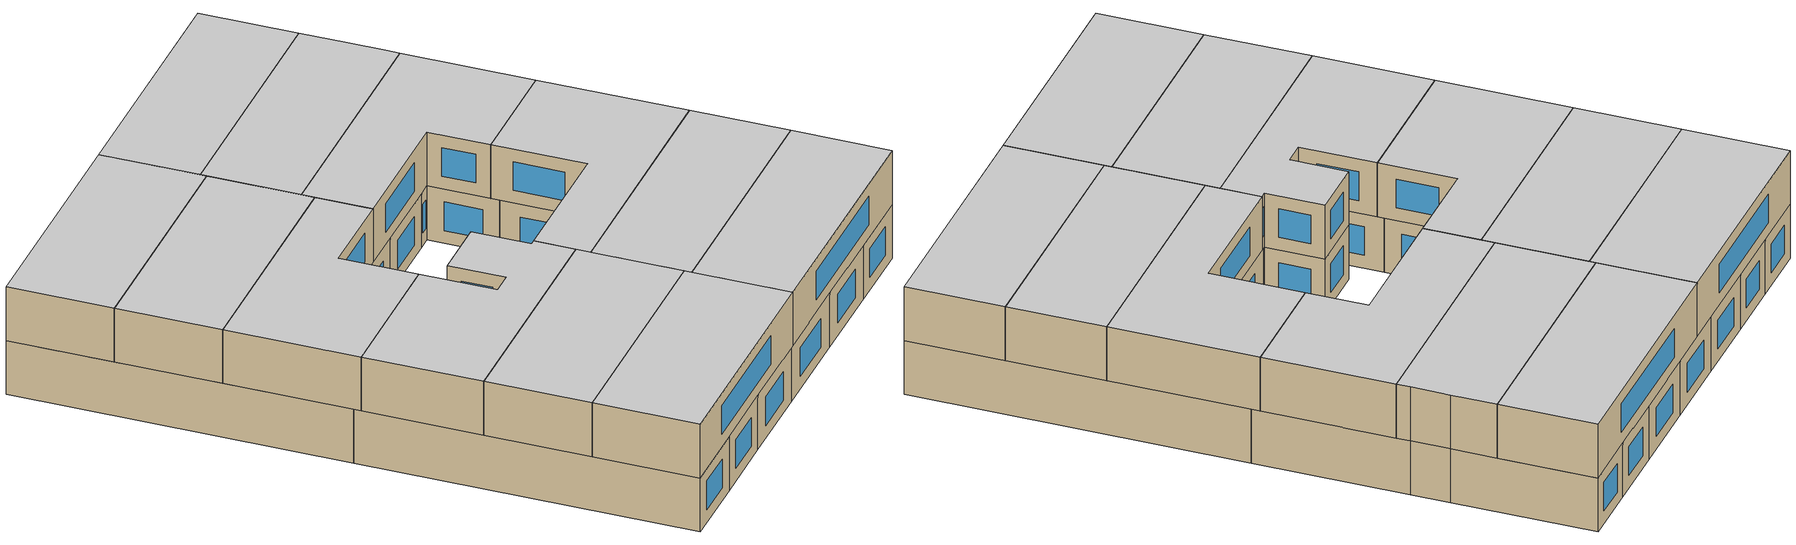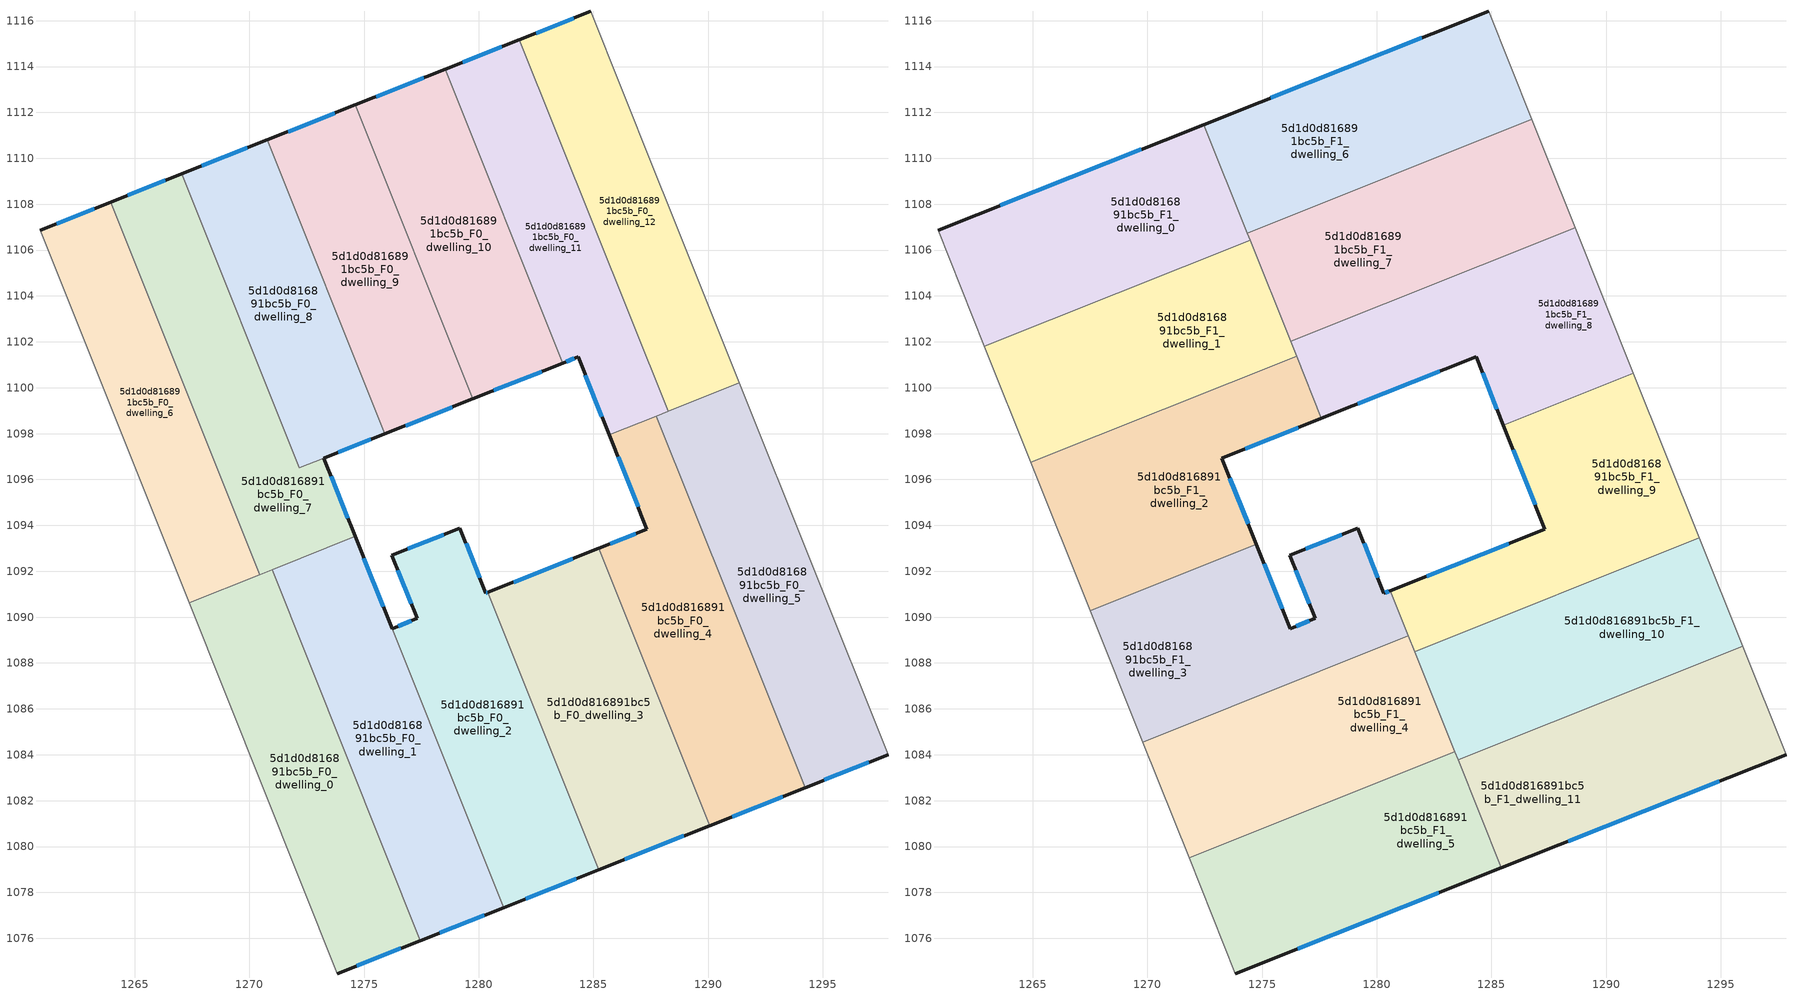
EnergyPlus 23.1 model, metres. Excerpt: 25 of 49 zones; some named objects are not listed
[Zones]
5d1d0d816891bc5b_F0_dwelling_0
 floor ground (EU_floor_Construction): 1270.99,1092.07 1277.46,1075.9 1273.83,1074.46 1267.37,1090.62 z0
 wall outside (EU_wall_Construction): 1273.83,1074.46 1277.46,1075.9 z0:3
 wall to 5d1d0d816891bc5b_F0_dwelling_1 (EU_wall_Construction): 1277.46,1075.9 1270.99,1092.07 z0:3
 wall adiabatic (EU_wall_Construction): 1267.37,1090.62 1273.83,1074.46 z0:3
 wall to 5d1d0d816891bc5b_F0_dwelling_6 (EU_wall_Construction): 1270.46,1091.85 1267.37,1090.62 z0:3
 wall to 5d1d0d816891bc5b_F0_dwelling_7 (EU_wall_Construction): 1270.99,1092.07 1270.46,1091.85 z0:3
 window (EU_Window_Construction): 1274.68,1074.8 1276.61,1075.56 z0.7:2.3
5d1d0d816891bc5b_F0_dwelling_1
 floor ground (EU_floor_Construction): 1274.61,1093.51 1281.08,1077.34 1277.46,1075.9 1270.99,1092.07 z0
 wall outside (EU_wall_Construction): 1277.46,1075.9 1281.08,1077.34 z0:3
 wall to 5d1d0d816891bc5b_F0_dwelling_2 (EU_wall_Construction): 1281.08,1077.34 1274.61,1093.51 z0:3
 wall to 5d1d0d816891bc5b_F0_dwelling_7 (EU_wall_Construction): 1274.61,1093.51 1270.99,1092.07 z0:3
 window (EU_Window_Construction): 1278.31,1076.24 1280.23,1077 z0.7:2.3
 ceiling adiabatic (EU_roof_Construction): 1274.74,1093.18 1274.61,1093.51 1270.99,1092.07 1271.12,1091.74 z3
5d1d0d816891bc5b_F0_dwelling_10
 floor ground (EU_floor_Construction): 1278.53,1113.88 1283.66,1101.07 1279.74,1099.51 1274.61,1112.33 z0
 wall outside (EU_wall_Construction): 1279.74,1099.51 1283.66,1101.07 / 1278.53,1113.88 1274.61,1112.33 z0:3
 wall to 5d1d0d816891bc5b_F0_dwelling_11 (EU_wall_Construction): 1283.66,1101.07 1278.53,1113.88 z0:3
 wall to 5d1d0d816891bc5b_F0_dwelling_9 (EU_wall_Construction): 1274.61,1112.33 1279.74,1099.51 z0:3
 window (EU_Window_Construction): 1280.66,1099.88 1282.73,1100.71 / 1277.61,1113.52 1275.53,1112.69 z0.7:2.3
5d1d0d816891bc5b_F0_dwelling_11
 floor ground (EU_floor_Construction): 1281.77,1115.17 1288.25,1098.97 1285.69,1097.95 1284.33,1101.34 1283.66,1101.07 1278.53,1113.88 z0
 wall outside (EU_wall_Construction): 1281.77,1115.17 1278.53,1113.88 / 1283.66,1101.07 1284.33,1101.34 1285.69,1097.95 z0:3
 wall to 5d1d0d816891bc5b_F0_dwelling_12 (EU_wall_Construction): 1288.25,1098.97 1281.77,1115.17 z0:3
 wall to 5d1d0d816891bc5b_F0_dwelling_4 (EU_wall_Construction): 1285.69,1097.95 1287.74,1098.77 z0:3
 wall to 5d1d0d816891bc5b_F0_dwelling_5 (EU_wall_Construction): 1287.74,1098.77 1288.25,1098.97 z0:3
 window (EU_Window_Construction): 1281.01,1114.87 1279.29,1114.19 / 1284.65,1100.54 1285.37,1098.74 / 1283.81,1101.14 1284.17,1101.28 z0.7:2.3
5d1d0d816891bc5b_F0_dwelling_12
 floor ground (EU_floor_Construction): 1284.87,1116.41 1287.62,1109.53 1288.38,1107.62 1291.35,1100.21 1288.25,1098.97 1281.77,1115.17 z0
 wall outside (EU_wall_Construction): 1284.87,1116.41 1281.77,1115.17 z0:3
 wall adiabatic (EU_wall_Construction): 1291.35,1100.21 1288.38,1107.62 1287.62,1109.53 1284.87,1116.41 z0:3
 wall to 5d1d0d816891bc5b_F0_dwelling_5 (EU_wall_Construction): 1288.25,1098.97 1291.35,1100.21 z0:3
 window (EU_Window_Construction): 1284.14,1116.12 1282.5,1115.46 z0.7:2.3
5d1d0d816891bc5b_F0_dwelling_2
 floor ground (EU_floor_Construction): 1280.39,1091.08 1285.23,1078.99 1281.08,1077.34 1274.61,1093.51 1276.22,1089.5 1277.32,1089.94 1276.22,1092.69 1279.18,1093.87 1280.31,1091.04 z0
 wall outside (EU_wall_Construction): 1280.39,1091.08 1280.31,1091.04 1279.18,1093.87 1276.22,1092.69 1277.32,1089.94 1276.22,1089.5 1274.61,1093.51 / 1281.08,1077.34 1285.23,1078.99 z0:3
 wall to 5d1d0d816891bc5b_F0_dwelling_3 (EU_wall_Construction): 1285.23,1078.99 1280.39,1091.08 z0:3
 window (EU_Window_Construction): 1277.06,1089.84 1276.48,1089.6 / 1276.48,1092.05 1277.06,1090.59 / 1278.48,1093.6 1276.91,1092.97 / 1280.05,1091.71 1279.44,1093.21 / 1280.37,1091.07 1280.33,1091.05 / 1282.05,1077.73 1284.25,1078.6 / 1275.84,1090.44 1274.99,1092.57 z0.7:2.3
5d1d0d816891bc5b_F0_dwelling_3
 floor ground (EU_floor_Construction): 1285.24,1093 1290.07,1080.92 1285.23,1078.99 1280.39,1091.08 z0
 wall outside (EU_wall_Construction): 1285.23,1078.99 1290.07,1080.92 / 1285.24,1093 1280.39,1091.08 z0:3
 wall to 5d1d0d816891bc5b_F0_dwelling_4 (EU_wall_Construction): 1290.07,1080.92 1285.24,1093 z0:3
 window (EU_Window_Construction): 1286.36,1079.44 1288.94,1080.46 / 1284.1,1092.55 1281.53,1091.53 z0.7:2.3
 ceiling adiabatic (EU_roof_Construction): 1290.07,1080.92 1285.24,1093 1280.39,1091.08 1285.23,1078.99 z3
5d1d0d816891bc5b_F0_dwelling_4
 floor ground (EU_floor_Construction): 1287.74,1098.77 1294.22,1082.56 1290.07,1080.92 1285.24,1093 1287.33,1093.84 1285.69,1097.95 z0
 wall outside (EU_wall_Construction): 1285.69,1097.95 1287.33,1093.84 1285.24,1093 / 1290.07,1080.92 1294.22,1082.56 z0:3
 wall to 5d1d0d816891bc5b_F0_dwelling_5 (EU_wall_Construction): 1294.22,1082.56 1287.74,1098.77 z0:3
 window (EU_Window_Construction): 1286.07,1096.98 1286.94,1094.8 / 1291.05,1081.3 1293.25,1082.18 / 1286.84,1093.64 1285.73,1093.2 z0.7:2.3
 ceiling adiabatic (EU_roof_Construction): 1292.33,1087.29 1290.44,1092.01 1286.3,1090.35 1288.19,1085.63 z3
5d1d0d816891bc5b_F0_dwelling_5
 floor ground (EU_floor_Construction): 1291.35,1100.21 1297.84,1084 1294.22,1082.56 1287.74,1098.77 z0
 wall outside (EU_wall_Construction): 1294.22,1082.56 1297.84,1084 z0:3
 wall adiabatic (EU_wall_Construction): 1297.84,1084 1291.35,1100.21 z0:3
 window (EU_Window_Construction): 1295.07,1082.9 1296.99,1083.66 z0.7:2.3
 ceiling adiabatic (EU_roof_Construction): 1295.94,1088.74 1294.05,1093.46 1290.44,1092.01 1292.33,1087.29 z3
5d1d0d816891bc5b_F0_dwelling_6
 floor ground (EU_floor_Construction): 1263.96,1108.09 1270.46,1091.85 1267.37,1090.62 1260.87,1106.86 z0
 wall outside (EU_wall_Construction): 1263.96,1108.09 1260.87,1106.86 z0:3
 wall to 5d1d0d816891bc5b_F0_dwelling_7 (EU_wall_Construction): 1270.46,1091.85 1263.96,1108.09 z0:3
 wall adiabatic (EU_wall_Construction): 1260.87,1106.86 1267.37,1090.62 z0:3
 window (EU_Window_Construction): 1263.24,1107.8 1261.6,1107.15 z0.7:2.3
5d1d0d816891bc5b_F0_dwelling_7
 floor ground (EU_floor_Construction): 1267.06,1109.32 1272.18,1096.51 1273.25,1096.94 1274.61,1093.52 1270.46,1091.85 1263.96,1108.09 z0
 wall outside (EU_wall_Construction): 1267.06,1109.32 1263.96,1108.09 / 1274.61,1093.52 1273.25,1096.94 z0:3
 wall to 5d1d0d816891bc5b_F0_dwelling_8 (EU_wall_Construction): 1273.25,1096.94 1272.18,1096.51 1267.06,1109.32 z0:3
 window (EU_Window_Construction): 1266.33,1109.03 1264.69,1108.38 / 1274.29,1094.32 1273.57,1096.13 z0.7:2.3
5d1d0d816891bc5b_F0_dwelling_8
 floor ground (EU_floor_Construction): 1270.78,1110.8 1275.91,1097.99 1272.18,1096.51 1267.06,1109.32 z0
 wall outside (EU_wall_Construction): 1270.78,1110.8 1267.06,1109.32 / 1273.25,1096.94 1275.91,1097.99 z0:3
 wall to 5d1d0d816891bc5b_F0_dwelling_9 (EU_wall_Construction): 1275.91,1097.99 1270.78,1110.8 z0:3
 window (EU_Window_Construction): 1269.91,1110.46 1267.93,1109.67 / 1273.87,1097.18 1275.28,1097.75 z0.7:2.3
5d1d0d816891bc5b_F0_dwelling_9
 floor ground (EU_floor_Construction): 1274.61,1112.33 1279.74,1099.51 1275.91,1097.99 1270.78,1110.8 z0
 wall outside (EU_wall_Construction): 1275.91,1097.99 1279.74,1099.51 / 1274.61,1112.33 1270.78,1110.8 z0:3
 window (EU_Window_Construction): 1276.81,1098.35 1278.84,1099.16 / 1273.71,1111.97 1271.68,1111.16 z0.7:2.3
5d1d0d816891bc5b_F1_dwelling_0
 floor to 5d1d0d816891bc5b_F0_dwelling_8 (EU_floor_Construction): 1270.78,1110.8 1272.8,1105.76 1269.08,1104.27 1267.06,1109.32 z3
 floor to 5d1d0d816891bc5b_F0_dwelling_7 (EU_floor_Construction): 1267.06,1109.32 1269.08,1104.27 1265.99,1103.03 1263.96,1108.09 z3
 floor to 5d1d0d816891bc5b_F0_dwelling_6 (EU_floor_Construction): 1263.96,1108.09 1265.99,1103.03 1262.9,1101.8 1260.87,1106.86 z3
 floor to 5d1d0d816891bc5b_F0_dwelling_9 (EU_floor_Construction): 1272.46,1111.47 1274.48,1106.43 1272.8,1105.76 1270.78,1110.8 z3
 wall outside (EU_wall_Construction): 1272.46,1111.47 1260.87,1106.86 z3:6
 wall to 5d1d0d816891bc5b_F1_dwelling_1 (EU_wall_Construction): 1262.9,1101.8 1274.48,1106.43 z3:6
 wall adiabatic (EU_wall_Construction): 1260.87,1106.86 1262.9,1101.8 z3:6
 wall to 5d1d0d816891bc5b_F1_dwelling_6 (EU_wall_Construction): 1274.36,1106.74 1272.46,1111.47 z3:6
 wall to 5d1d0d816891bc5b_F1_dwelling_7 (EU_wall_Construction): 1274.48,1106.43 1274.36,1106.74 z3:6
 window (EU_Window_Construction): 1269.74,1110.39 1263.59,1107.95 z3.7:5.3
 ceiling to 5d1d0d816891bc5b_F2_dwelling_0 (EU_floor_Construction): 1274.48,1106.43 1272.46,1111.47 1260.87,1106.86 1262.9,1101.8 z6
5d1d0d816891bc5b_F1_dwelling_1
 floor to 5d1d0d816891bc5b_F0_dwelling_7 (EU_floor_Construction): 1269.08,1104.27 1271.1,1099.22 1268.01,1097.98 1265.99,1103.03 z3
 floor to 5d1d0d816891bc5b_F0_dwelling_8 (EU_floor_Construction): 1272.8,1105.76 1274.82,1100.71 1271.1,1099.22 1269.08,1104.27 z3
 floor to 5d1d0d816891bc5b_F0_dwelling_6 (EU_floor_Construction): 1265.99,1103.03 1268.01,1097.98 1264.92,1096.74 1262.9,1101.8 z3
 floor to 5d1d0d816891bc5b_F0_dwelling_9 (EU_floor_Construction): 1274.48,1106.43 1276.5,1101.38 1274.82,1100.71 1272.8,1105.76 z3
 wall to 5d1d0d816891bc5b_F1_dwelling_2 (EU_wall_Construction): 1264.92,1096.74 1276.5,1101.38 z3:6
 wall adiabatic (EU_wall_Construction): 1262.9,1101.8 1264.92,1096.74 z3:6
 wall to 5d1d0d816891bc5b_F1_dwelling_7 (EU_wall_Construction): 1276.25,1102.02 1274.48,1106.43 z3:6
 wall to 5d1d0d816891bc5b_F1_dwelling_8 (EU_wall_Construction): 1276.5,1101.38 1276.25,1102.02 z3:6
 ceiling to 5d1d0d816891bc5b_F2_dwelling_1 (EU_floor_Construction): 1276.5,1101.38 1274.48,1106.43 1262.9,1101.8 1264.92,1096.74 z6
5d1d0d816891bc5b_F1_dwelling_10
 floor adiabatic (EU_floor_Construction): 1286.3,1090.35 1288.19,1085.63 1283.54,1083.78 1281.66,1088.5 z3; 1294.05,1093.46 1295.94,1088.74 1288.19,1085.63 1286.3,1090.35 z3
 wall to 5d1d0d816891bc5b_F1_dwelling_9 (EU_wall_Construction): 1294.05,1093.46 1281.66,1088.5 z3:6
 wall adiabatic (EU_wall_Construction): 1295.94,1088.74 1294.05,1093.46 z3:6
 wall to 5d1d0d816891bc5b_F1_dwelling_11 (EU_wall_Construction): 1283.54,1083.78 1295.94,1088.74 z3:6
 wall to 5d1d0d816891bc5b_F1_dwelling_4 (EU_wall_Construction): 1281.66,1088.5 1283.4,1084.13 z3:6
 wall to 5d1d0d816891bc5b_F1_dwelling_5 (EU_wall_Construction): 1283.4,1084.13 1283.54,1083.78 z3:6
 ceiling to 5d1d0d816891bc5b_F2_dwelling_10 (EU_floor_Construction): 1295.94,1088.74 1294.05,1093.46 1281.66,1088.5 1283.54,1083.78 z6
5d1d0d816891bc5b_F1_dwelling_11
 floor to 5d1d0d816891bc5b_F0_dwelling_4 (EU_floor_Construction): 1292.33,1087.29 1294.22,1082.56 1290.07,1080.92 1288.19,1085.63 z3
 floor to 5d1d0d816891bc5b_F0_dwelling_5 (EU_floor_Construction): 1295.94,1088.74 1297.84,1084 1294.22,1082.56 1292.33,1087.29 z3
 floor adiabatic (EU_floor_Construction): 1288.19,1085.63 1290.07,1080.92 1285.43,1079.07 1283.54,1083.78 z3
 wall outside (EU_wall_Construction): 1285.43,1079.07 1297.84,1084 z3:6
 wall adiabatic (EU_wall_Construction): 1297.84,1084 1295.94,1088.74 z3:6
 wall to 5d1d0d816891bc5b_F1_dwelling_5 (EU_wall_Construction): 1283.54,1083.78 1285.43,1079.07 z3:6
 window (EU_Window_Construction): 1288.34,1080.23 1294.92,1082.84 z3.7:5.3
 ceiling to 5d1d0d816891bc5b_F2_dwelling_11 (EU_floor_Construction): 1297.84,1084 1295.94,1088.74 1283.54,1083.78 1285.43,1079.07 z6
5d1d0d816891bc5b_F1_dwelling_2
 floor to 5d1d0d816891bc5b_F0_dwelling_6 (EU_floor_Construction): 1268.01,1097.98 1270.46,1091.85 1267.37,1090.62 1264.92,1096.74 z3
 floor to 5d1d0d816891bc5b_F0_dwelling_0 (EU_floor_Construction): 1270.99,1092.07 1271.12,1091.74 1267.5,1090.29 1267.37,1090.62 z3
 floor to 5d1d0d816891bc5b_F0_dwelling_7 (EU_floor_Construction): 1273.25,1096.94 1274.61,1093.52 1270.46,1091.85 1268.01,1097.98 1271.1,1099.22 1272.18,1096.51 z3
 floor adiabatic (EU_floor_Construction): 1274.61,1093.52 1274.75,1093.18 1271.12,1091.74 1270.99,1092.07 z3
 floor to 5d1d0d816891bc5b_F0_dwelling_8 (EU_floor_Construction): 1274.82,1100.71 1275.91,1097.99 1272.18,1096.51 1271.1,1099.22 z3
 floor to 5d1d0d816891bc5b_F0_dwelling_9 (EU_floor_Construction): 1276.5,1101.38 1277.59,1098.66 1275.91,1097.99 1274.82,1100.71 z3
 wall outside (EU_wall_Construction): 1274.75,1093.18 1273.25,1096.94 1277.59,1098.66 z3:6
 wall to 5d1d0d816891bc5b_F1_dwelling_3 (EU_wall_Construction): 1267.5,1090.29 1274.75,1093.18 z3:6
 wall adiabatic (EU_wall_Construction): 1264.92,1096.74 1267.5,1090.29 z3:6
 wall to 5d1d0d816891bc5b_F1_dwelling_8 (EU_wall_Construction): 1277.59,1098.66 1276.5,1101.38 z3:6
 window (EU_Window_Construction): 1274.27,1097.34 1276.57,1098.26 / 1274.39,1094.07 1273.6,1096.06 z3.7:5.3
 ceiling to 5d1d0d816891bc5b_F2_dwelling_2 (EU_floor_Construction): 1274.75,1093.18 1273.25,1096.94 1277.59,1098.66 1276.5,1101.38 1264.92,1096.74 1267.5,1090.29 z6
5d1d0d816891bc5b_F1_dwelling_3
 floor to 5d1d0d816891bc5b_F0_dwelling_0 (EU_floor_Construction): 1271.12,1091.74 1273.42,1086 1269.79,1084.55 1267.5,1090.29 z3
 floor to 5d1d0d816891bc5b_F0_dwelling_1 (EU_floor_Construction): 1274.74,1093.18 1277.04,1087.45 1273.42,1086 1271.12,1091.74 z3
 floor to 5d1d0d816891bc5b_F0_dwelling_2 (EU_floor_Construction): 1279.18,1093.87 1280.31,1091.04 1280.39,1091.08 1281.18,1089.11 1277.04,1087.45 1274.74,1093.18 1276.22,1089.5 1277.32,1089.94 1276.22,1092.69 z3
 floor adiabatic (EU_floor_Construction): 1280.59,1091.16 1281.38,1089.19 1281.18,1089.11 1280.39,1091.08 z3
 wall outside (EU_wall_Construction): 1280.59,1091.16 1280.31,1091.04 1279.18,1093.87 1276.22,1092.69 1277.32,1089.94 1276.22,1089.5 1274.75,1093.18 z3:6
 wall to 5d1d0d816891bc5b_F1_dwelling_4 (EU_wall_Construction): 1269.79,1084.55 1281.38,1089.19 z3:6
 wall adiabatic (EU_wall_Construction): 1267.5,1090.29 1269.79,1084.55 z3:6
 wall to 5d1d0d816891bc5b_F1_dwelling_9 (EU_wall_Construction): 1281.38,1089.19 1280.59,1091.16 z3:6
 window (EU_Window_Construction): 1277.06,1089.84 1276.48,1089.6 / 1276.48,1092.05 1277.06,1090.59 / 1278.48,1093.6 1276.91,1092.97 / 1280.05,1091.71 1279.44,1093.21 / 1280.53,1091.13 1280.38,1091.07 / 1275.87,1090.37 1275.09,1092.32 z3.7:5.3
 ceiling to 5d1d0d816891bc5b_F2_dwelling_3 (EU_floor_Construction): 1281.38,1089.19 1280.59,1091.16 1280.31,1091.04 1279.18,1093.87 1276.22,1092.69 1277.32,1089.94 1276.22,1089.5 1274.75,1093.18 1267.5,1090.29 1269.79,1084.55 z6
5d1d0d816891bc5b_F1_dwelling_4
 floor to 5d1d0d816891bc5b_F0_dwelling_2 (EU_floor_Construction): 1281.18,1089.11 1283.2,1084.05 1279.06,1082.4 1277.04,1087.45 z3
 floor to 5d1d0d816891bc5b_F0_dwelling_0 (EU_floor_Construction): 1273.42,1086 1275.44,1080.95 1271.82,1079.5 1269.79,1084.55 z3
 floor to 5d1d0d816891bc5b_F0_dwelling_1 (EU_floor_Construction): 1277.04,1087.45 1279.06,1082.4 1275.44,1080.95 1273.42,1086 z3
 floor adiabatic (EU_floor_Construction): 1281.38,1089.19 1283.4,1084.13 1283.2,1084.05 1281.18,1089.11 z3
 wall to 5d1d0d816891bc5b_F1_dwelling_5 (EU_wall_Construction): 1271.82,1079.5 1283.4,1084.13 z3:6
 wall adiabatic (EU_wall_Construction): 1269.79,1084.55 1271.82,1079.5 z3:6
 wall to 5d1d0d816891bc5b_F1_dwelling_9 (EU_wall_Construction): 1281.65,1088.49 1281.38,1089.19 z3:6
 ceiling to 5d1d0d816891bc5b_F2_dwelling_4 (EU_floor_Construction): 1283.4,1084.13 1281.38,1089.19 1269.79,1084.55 1271.82,1079.5 z6
5d1d0d816891bc5b_F1_dwelling_5
 floor to 5d1d0d816891bc5b_F0_dwelling_1 (EU_floor_Construction): 1279.06,1082.4 1281.08,1077.34 1277.46,1075.9 1275.44,1080.95 z3
 floor to 5d1d0d816891bc5b_F0_dwelling_2 (EU_floor_Construction): 1283.2,1084.05 1285.23,1078.99 1281.08,1077.34 1279.06,1082.4 z3
 floor to 5d1d0d816891bc5b_F0_dwelling_0 (EU_floor_Construction): 1275.44,1080.95 1277.46,1075.9 1273.83,1074.46 1271.82,1079.5 z3
 floor adiabatic (EU_floor_Construction): 1283.4,1084.13 1285.43,1079.07 1285.23,1078.99 1283.2,1084.05 z3
 wall outside (EU_wall_Construction): 1273.83,1074.46 1285.43,1079.07 z3:6
 wall adiabatic (EU_wall_Construction): 1271.82,1079.5 1273.83,1074.46 z3:6
 window (EU_Window_Construction): 1276.55,1075.54 1282.7,1077.99 z3.7:5.3
 ceiling to 5d1d0d816891bc5b_F2_dwelling_5 (EU_floor_Construction): 1285.43,1079.07 1283.4,1084.13 1271.82,1079.5 1273.83,1074.46 z6
5d1d0d816891bc5b_F1_dwelling_6
 floor to 5d1d0d816891bc5b_F0_dwelling_10 (EU_floor_Construction): 1278.53,1113.88 1280.42,1109.16 1276.5,1107.6 1274.61,1112.33 z3
 floor to 5d1d0d816891bc5b_F0_dwelling_9 (EU_floor_Construction): 1274.61,1112.33 1276.5,1107.6 1274.36,1106.74 1272.46,1111.47 z3
 floor to 5d1d0d816891bc5b_F0_dwelling_12 (EU_floor_Construction): 1284.87,1116.41 1286.76,1111.7 1283.66,1110.46 1281.77,1115.17 z3
 floor to 5d1d0d816891bc5b_F0_dwelling_11 (EU_floor_Construction): 1281.77,1115.17 1283.66,1110.46 1280.42,1109.16 1278.53,1113.88 z3
 wall outside (EU_wall_Construction): 1284.87,1116.41 1272.46,1111.47 z3:6
 wall to 5d1d0d816891bc5b_F1_dwelling_7 (EU_wall_Construction): 1274.36,1106.74 1286.76,1111.7 z3:6
 wall adiabatic (EU_wall_Construction): 1286.76,1111.7 1284.87,1116.41 z3:6
 window (EU_Window_Construction): 1281.96,1115.25 1275.38,1112.63 z3.7:5.3
 ceiling to 5d1d0d816891bc5b_F2_dwelling_6 (EU_floor_Construction): 1286.76,1111.7 1284.87,1116.41 1272.46,1111.47 1274.36,1106.74 z6
5d1d0d816891bc5b_F1_dwelling_7
 floor to 5d1d0d816891bc5b_F0_dwelling_12 (EU_floor_Construction): 1286.76,1111.7 1287.62,1109.53 1288.38,1107.62 1288.64,1106.97 1285.55,1105.74 1283.66,1110.46 z3
 floor to 5d1d0d816891bc5b_F0_dwelling_10 (EU_floor_Construction): 1280.42,1109.16 1282.31,1104.44 1278.39,1102.87 1276.5,1107.6 z3
 floor to 5d1d0d816891bc5b_F0_dwelling_11 (EU_floor_Construction): 1283.66,1110.46 1285.55,1105.74 1282.31,1104.44 1280.42,1109.16 z3
 floor to 5d1d0d816891bc5b_F0_dwelling_9 (EU_floor_Construction): 1276.5,1107.6 1278.39,1102.87 1276.25,1102.02 1274.36,1106.74 z3
 wall adiabatic (EU_wall_Construction): 1288.64,1106.97 1288.38,1107.62 1287.62,1109.53 1286.76,1111.7 z3:6
 wall to 5d1d0d816891bc5b_F1_dwelling_8 (EU_wall_Construction): 1276.25,1102.02 1288.64,1106.97 z3:6
 ceiling to 5d1d0d816891bc5b_F2_dwelling_7 (EU_floor_Construction): 1288.64,1106.97 1288.38,1107.62 1287.62,1109.53 1286.76,1111.7 1274.36,1106.74 1276.25,1102.02 z6
5d1d0d816891bc5b_F1_dwelling_8
 floor to 5d1d0d816891bc5b_F0_dwelling_11 (EU_floor_Construction): 1285.55,1105.74 1288.08,1099.39 1285.52,1098.37 1284.33,1101.34 1283.65,1101.07 1282.31,1104.44 z3
 floor to 5d1d0d816891bc5b_F0_dwelling_12 (EU_floor_Construction): 1288.64,1106.97 1291.18,1100.63 1288.08,1099.39 1285.55,1105.74 z3
 floor to 5d1d0d816891bc5b_F0_dwelling_10 (EU_floor_Construction): 1282.31,1104.44 1283.65,1101.07 1279.74,1099.52 1278.39,1102.87 z3
 floor to 5d1d0d816891bc5b_F0_dwelling_9 (EU_floor_Construction): 1278.39,1102.87 1279.74,1099.52 1277.59,1098.66 1276.25,1102.02 z3
 wall outside (EU_wall_Construction): 1277.59,1098.66 1284.33,1101.34 1285.52,1098.37 z3:6
 wall adiabatic (EU_wall_Construction): 1291.18,1100.63 1288.64,1106.97 z3:6
 wall to 5d1d0d816891bc5b_F1_dwelling_9 (EU_wall_Construction): 1285.52,1098.37 1291.18,1100.63 z3:6
 window (EU_Window_Construction): 1279.17,1099.29 1282.75,1100.71 / 1284.61,1100.64 1285.24,1099.07 z3.7:5.3
 ceiling to 5d1d0d816891bc5b_F2_dwelling_8 (EU_floor_Construction): 1291.18,1100.63 1288.64,1106.97 1276.25,1102.02 1277.59,1098.66 1284.33,1101.34 1285.52,1098.37 z6
5d1d0d816891bc5b_F1_dwelling_9
 floor to 5d1d0d816891bc5b_F0_dwelling_5 (EU_floor_Construction): 1291.35,1100.21 1294.05,1093.46 1290.44,1092.01 1287.74,1098.77 z3
 floor to 5d1d0d816891bc5b_F0_dwelling_11 (EU_floor_Construction): 1288.08,1099.39 1288.25,1098.97 1285.69,1097.95 1285.52,1098.37 z3
 floor to 5d1d0d816891bc5b_F0_dwelling_12 (EU_floor_Construction): 1291.18,1100.63 1291.35,1100.21 1288.25,1098.97 1288.08,1099.39 z3
 floor to 5d1d0d816891bc5b_F0_dwelling_4 (EU_floor_Construction): 1287.74,1098.77 1290.44,1092.01 1286.3,1090.35 1285.24,1093 1287.33,1093.84 1285.69,1097.95 z3
 floor adiabatic (EU_floor_Construction): 1285.24,1093 1286.3,1090.35 1281.66,1088.5 1280.59,1091.16 z3
 wall outside (EU_wall_Construction): 1285.52,1098.37 1287.33,1093.84 1280.59,1091.16 z3:6
 wall adiabatic (EU_wall_Construction): 1294.05,1093.46 1291.18,1100.63 z3:6
 window (EU_Window_Construction): 1285.75,1093.21 1282.17,1091.79 / 1285.94,1097.31 1286.9,1094.9 z3.7:5.3
 ceiling to 5d1d0d816891bc5b_F2_dwelling_9 (EU_floor_Construction): 1294.05,1093.46 1291.18,1100.63 1285.52,1098.37 1287.33,1093.84 1280.59,1091.16 1281.66,1088.5 z6
[Building]
EU S2 Campaign: North Axis=0; Terrain=City; Solar Distribution=FullExterior
[Site:Location]
Budapest.Ferenc.Liszt.Intl.AP: Latitude=47.437; Longitude=19.256; Time Zone=1; Elevation=185
[SizingPeriod:WeatherFileDays]
AnnualSizingPeriod: Begin Month=1; Begin Day of Month=1; End Month=12; End Day of Month=31; Day of Week for Start Day=Monday; Use Weather File Daylight Saving Period=No; Use Weather File Rain and Snow Indicators=No
[MATERIAL]
EU_InternalMass_Material: Roughness=MediumRough; Thickness=0.1; Conductivity=1; Density=1800; Specific Heat=900; Thermal Absorptance=0.9; Solar Absorptance=0.7; Visible Absorptance=0.7
[MATERIAL:NOMASS] Roughness=MediumRough; Thermal Absorptance=0.9; Solar Absorptance=0.7; Visible Absorptance=0.7
Name | Thermal Resistance
EU_wall_NoMass | 0.832559
EU_roof_NoMass | 1.39638
EU_floor_NoMass | 0.872794
[WINDOWMATERIAL:SIMPLEGLAZINGSYSTEM]
EU_Window_SimpleGlazing: UFactor=2.79869; Solar Heat Gain Coefficient=0.75; Visible Transmittance=0.75
[CONSTRUCTION]
EU_wall_Construction: EU_wall_NoMass
EU_roof_Construction: EU_roof_NoMass
EU_floor_Construction: EU_floor_NoMass
EU_Window_Construction: EU_Window_SimpleGlazing
EU_InternalMass_Construction: EU_InternalMass_Material
[ZONE] Type=1; Multiplier=1; Ceiling Height=autocalculate; Floor Area=autocalculate; Part of Total Floor Area=Yes
Name | Volume
5d1d0d816891bc5b_F0_dwelling_0 | 203.702
5d1d0d816891bc5b_F1_dwelling_0; 5d1d0d816891bc5b_F1_dwelling_9 | 203.715
5d1d0d816891bc5b_F0_dwelling_1 | 203.734
5d1d0d816891bc5b_F1_dwelling_1 | 203.726
5d1d0d816891bc5b_F0_dwelling_10 | 174.602
5d1d0d816891bc5b_F1_dwelling_10; 5d1d0d816891bc5b_F1_dwelling_4 | 203.692
5d1d0d816891bc5b_F0_dwelling_11 | 174.624
5d1d0d816891bc5b_F1_dwelling_11; 5d1d0d816891bc5b_F1_dwelling_7 | 203.717
5d1d0d816891bc5b_F0_dwelling_12 | 174.632
5d1d0d816891bc5b_F0_dwelling_2 | 203.695
5d1d0d816891bc5b_F1_dwelling_2 | 203.714
5d1d0d816891bc5b_F0_dwelling_3; 5d1d0d816891bc5b_F1_dwelling_8 | 203.701
5d1d0d816891bc5b_F1_dwelling_3; 5d1d0d816891bc5b_F0_dwelling_4 | 203.727
5d1d0d816891bc5b_F0_dwelling_5 | 203.725
5d1d0d816891bc5b_F1_dwelling_5 | 203.743
5d1d0d816891bc5b_F0_dwelling_6 | 174.619
5d1d0d816891bc5b_F1_dwelling_6 | 203.73
5d1d0d816891bc5b_F0_dwelling_7 | 187.304
5d1d0d816891bc5b_F0_dwelling_8 | 166.06
5d1d0d816891bc5b_F0_dwelling_9 | 170.499
[INTERNALMASS] Construction=EU_InternalMass_Construction
Name | Zone or ZoneList | Surface Area
5d1d0d816891bc5b_F0_dwelling_0_EU_InternalMass | 5d1d0d816891bc5b_F0_dwelling_0 | 67.9005
5d1d0d816891bc5b_F0_dwelling_1_EU_InternalMass | 5d1d0d816891bc5b_F0_dwelling_1 | 67.9112
5d1d0d816891bc5b_F0_dwelling_2_EU_InternalMass | 5d1d0d816891bc5b_F0_dwelling_2 | 67.9051
5d1d0d816891bc5b_F0_dwelling_3_EU_InternalMass | 5d1d0d816891bc5b_F0_dwelling_3 | 67.9003
5d1d0d816891bc5b_F0_dwelling_4_EU_InternalMass | 5d1d0d816891bc5b_F0_dwelling_4 | 67.909
5d1d0d816891bc5b_F0_dwelling_5_EU_InternalMass | 5d1d0d816891bc5b_F0_dwelling_5 | 67.9083
5d1d0d816891bc5b_F0_dwelling_6_EU_InternalMass | 5d1d0d816891bc5b_F0_dwelling_6 | 58.2061
5d1d0d816891bc5b_F0_dwelling_7_EU_InternalMass | 5d1d0d816891bc5b_F0_dwelling_7 | 62.435
5d1d0d816891bc5b_F0_dwelling_8_EU_InternalMass | 5d1d0d816891bc5b_F0_dwelling_8 | 55.3522
5d1d0d816891bc5b_F0_dwelling_9_EU_InternalMass | 5d1d0d816891bc5b_F0_dwelling_9 | 56.8342
5d1d0d816891bc5b_F0_dwelling_10_EU_InternalMass | 5d1d0d816891bc5b_F0_dwelling_10 | 58.2006
5d1d0d816891bc5b_F0_dwelling_11_EU_InternalMass | 5d1d0d816891bc5b_F0_dwelling_11 | 58.208
5d1d0d816891bc5b_F0_dwelling_12_EU_InternalMass | 5d1d0d816891bc5b_F0_dwelling_12 | 58.2106
5d1d0d816891bc5b_F1_dwelling_0_EU_InternalMass | 5d1d0d816891bc5b_F1_dwelling_0 | 67.9048
5d1d0d816891bc5b_F1_dwelling_1_EU_InternalMass | 5d1d0d816891bc5b_F1_dwelling_1 | 67.9086
5d1d0d816891bc5b_F1_dwelling_2_EU_InternalMass | 5d1d0d816891bc5b_F1_dwelling_2 | 67.9048
5d1d0d816891bc5b_F1_dwelling_3_EU_InternalMass | 5d1d0d816891bc5b_F1_dwelling_3 | 67.9091
5d1d0d816891bc5b_F1_dwelling_4_EU_InternalMass | 5d1d0d816891bc5b_F1_dwelling_4 | 67.8972
5d1d0d816891bc5b_F1_dwelling_5_EU_InternalMass | 5d1d0d816891bc5b_F1_dwelling_5 | 67.9145
5d1d0d816891bc5b_F1_dwelling_6_EU_InternalMass | 5d1d0d816891bc5b_F1_dwelling_6 | 67.9102
5d1d0d816891bc5b_F1_dwelling_7_EU_InternalMass | 5d1d0d816891bc5b_F1_dwelling_7 | 67.9056
5d1d0d816891bc5b_F1_dwelling_8_EU_InternalMass | 5d1d0d816891bc5b_F1_dwelling_8 | 67.9003
5d1d0d816891bc5b_F1_dwelling_9_EU_InternalMass | 5d1d0d816891bc5b_F1_dwelling_9 | 67.9049
5d1d0d816891bc5b_F1_dwelling_10_EU_InternalMass | 5d1d0d816891bc5b_F1_dwelling_10 | 67.8974
5d1d0d816891bc5b_F1_dwelling_11_EU_InternalMass | 5d1d0d816891bc5b_F1_dwelling_11 | 67.9059
[OTHEREQUIPMENT] Fuel Type=Electricity; Design Level Calculation Method=Watts/Area; Power per Zone Floor Area=1; Fraction Latent=0; Fraction Radiant=0; Fraction Lost=0; Carbon Dioxide Generation Rate=0; EndUse Subcategory=EU_Step8_InternalGains
Name | Zone or ZoneList or Space or SpaceList | Schedule
EU_Step8_InternalGain_5d1d0d816891bc5b_F0_dwelling_0_f000 | 5d1d0d816891bc5b_F0_dwelling_0 | EU_Step8_GainSchedule_5d1d0d816891bc5b_F0_dwelling_0_f000
EU_Step8_InternalGain_5d1d0d816891bc5b_F0_dwelling_1_f000 | 5d1d0d816891bc5b_F0_dwelling_1 | EU_Step8_GainSchedule_5d1d0d816891bc5b_F0_dwelling_1_f000
EU_Step8_InternalGain_5d1d0d816891bc5b_F0_dwelling_2_f000 | 5d1d0d816891bc5b_F0_dwelling_2 | EU_Step8_GainSchedule_5d1d0d816891bc5b_F0_dwelling_2_f000
EU_Step8_InternalGain_5d1d0d816891bc5b_F0_dwelling_3_f000 | 5d1d0d816891bc5b_F0_dwelling_3 | EU_Step8_GainSchedule_5d1d0d816891bc5b_F0_dwelling_3_f000
EU_Step8_InternalGain_5d1d0d816891bc5b_F0_dwelling_4_f000 | 5d1d0d816891bc5b_F0_dwelling_4 | EU_Step8_GainSchedule_5d1d0d816891bc5b_F0_dwelling_4_f000
EU_Step8_InternalGain_5d1d0d816891bc5b_F0_dwelling_5_f000 | 5d1d0d816891bc5b_F0_dwelling_5 | EU_Step8_GainSchedule_5d1d0d816891bc5b_F0_dwelling_5_f000
EU_Step8_InternalGain_5d1d0d816891bc5b_F0_dwelling_6_f000 | 5d1d0d816891bc5b_F0_dwelling_6 | EU_Step8_GainSchedule_5d1d0d816891bc5b_F0_dwelling_6_f000
EU_Step8_InternalGain_5d1d0d816891bc5b_F0_dwelling_7_f000 | 5d1d0d816891bc5b_F0_dwelling_7 | EU_Step8_GainSchedule_5d1d0d816891bc5b_F0_dwelling_7_f000
EU_Step8_InternalGain_5d1d0d816891bc5b_F0_dwelling_8_f000 | 5d1d0d816891bc5b_F0_dwelling_8 | EU_Step8_GainSchedule_5d1d0d816891bc5b_F0_dwelling_8_f000
EU_Step8_InternalGain_5d1d0d816891bc5b_F0_dwelling_9_f000 | 5d1d0d816891bc5b_F0_dwelling_9 | EU_Step8_GainSchedule_5d1d0d816891bc5b_F0_dwelling_9_f000
EU_Step8_InternalGain_5d1d0d816891bc5b_F0_dwelling_10_f000 | 5d1d0d816891bc5b_F0_dwelling_10 | EU_Step8_GainSchedule_5d1d0d816891bc5b_F0_dwelling_10_f000
EU_Step8_InternalGain_5d1d0d816891bc5b_F0_dwelling_11_f000 | 5d1d0d816891bc5b_F0_dwelling_11 | EU_Step8_GainSchedule_5d1d0d816891bc5b_F0_dwelling_11_f000
EU_Step8_InternalGain_5d1d0d816891bc5b_F0_dwelling_12_f000 | 5d1d0d816891bc5b_F0_dwelling_12 | EU_Step8_GainSchedule_5d1d0d816891bc5b_F0_dwelling_12_f000
EU_Step8_InternalGain_5d1d0d816891bc5b_F1_dwelling_0_f000 | 5d1d0d816891bc5b_F1_dwelling_0 | EU_Step8_GainSchedule_5d1d0d816891bc5b_F1_dwelling_0_f000
EU_Step8_InternalGain_5d1d0d816891bc5b_F1_dwelling_1_f000 | 5d1d0d816891bc5b_F1_dwelling_1 | EU_Step8_GainSchedule_5d1d0d816891bc5b_F1_dwelling_1_f000
EU_Step8_InternalGain_5d1d0d816891bc5b_F1_dwelling_2_f000 | 5d1d0d816891bc5b_F1_dwelling_2 | EU_Step8_GainSchedule_5d1d0d816891bc5b_F1_dwelling_2_f000
EU_Step8_InternalGain_5d1d0d816891bc5b_F1_dwelling_3_f000 | 5d1d0d816891bc5b_F1_dwelling_3 | EU_Step8_GainSchedule_5d1d0d816891bc5b_F1_dwelling_3_f000
EU_Step8_InternalGain_5d1d0d816891bc5b_F1_dwelling_4_f000 | 5d1d0d816891bc5b_F1_dwelling_4 | EU_Step8_GainSchedule_5d1d0d816891bc5b_F1_dwelling_4_f000
EU_Step8_InternalGain_5d1d0d816891bc5b_F1_dwelling_5_f000 | 5d1d0d816891bc5b_F1_dwelling_5 | EU_Step8_GainSchedule_5d1d0d816891bc5b_F1_dwelling_5_f000
EU_Step8_InternalGain_5d1d0d816891bc5b_F1_dwelling_6_f000 | 5d1d0d816891bc5b_F1_dwelling_6 | EU_Step8_GainSchedule_5d1d0d816891bc5b_F1_dwelling_6_f000
EU_Step8_InternalGain_5d1d0d816891bc5b_F1_dwelling_7_f000 | 5d1d0d816891bc5b_F1_dwelling_7 | EU_Step8_GainSchedule_5d1d0d816891bc5b_F1_dwelling_7_f000
EU_Step8_InternalGain_5d1d0d816891bc5b_F1_dwelling_8_f000 | 5d1d0d816891bc5b_F1_dwelling_8 | EU_Step8_GainSchedule_5d1d0d816891bc5b_F1_dwelling_8_f000
EU_Step8_InternalGain_5d1d0d816891bc5b_F1_dwelling_9_f000 | 5d1d0d816891bc5b_F1_dwelling_9 | EU_Step8_GainSchedule_5d1d0d816891bc5b_F1_dwelling_9_f000
EU_Step8_InternalGain_5d1d0d816891bc5b_F1_dwelling_10_f000 | 5d1d0d816891bc5b_F1_dwelling_10 | EU_Step8_GainSchedule_5d1d0d816891bc5b_F1_dwelling_10_f000
EU_Step8_InternalGain_5d1d0d816891bc5b_F1_dwelling_11_f000 | 5d1d0d816891bc5b_F1_dwelling_11 | EU_Step8_GainSchedule_5d1d0d816891bc5b_F1_dwelling_11_f000
[ZONEVENTILATION:DESIGNFLOWRATE] Schedule=EU_AlwaysOn; Design Flow Rate Calculation Method=AirChanges/Hour; Air Changes per Hour=0.475469; Ventilation Type=Natural; Fan Pressure Rise=0; Fan Total Efficiency=1; Constant Term Coefficient=1; Temperature Term Coefficient=0; Velocity Term Coefficient=0; Velocity Squared Term Coefficient=0; Minimum Indoor Temperature=-100; Maximum Indoor Temperature=100; Delta Temperature=-100; Minimum Outdoor Temperature=-100; Maximum Outdoor Temperature=100; Maximum Wind Speed=40
Name | Zone or ZoneList or Space or SpaceList
EU_ConstantAir_5d1d0d816891bc5b_F0_dwelling_0 | 5d1d0d816891bc5b_F0_dwelling_0
EU_ConstantAir_5d1d0d816891bc5b_F0_dwelling_1 | 5d1d0d816891bc5b_F0_dwelling_1
EU_ConstantAir_5d1d0d816891bc5b_F0_dwelling_2 | 5d1d0d816891bc5b_F0_dwelling_2
EU_ConstantAir_5d1d0d816891bc5b_F0_dwelling_3 | 5d1d0d816891bc5b_F0_dwelling_3
EU_ConstantAir_5d1d0d816891bc5b_F0_dwelling_4 | 5d1d0d816891bc5b_F0_dwelling_4
EU_ConstantAir_5d1d0d816891bc5b_F0_dwelling_5 | 5d1d0d816891bc5b_F0_dwelling_5
EU_ConstantAir_5d1d0d816891bc5b_F0_dwelling_6 | 5d1d0d816891bc5b_F0_dwelling_6
EU_ConstantAir_5d1d0d816891bc5b_F0_dwelling_7 | 5d1d0d816891bc5b_F0_dwelling_7
EU_ConstantAir_5d1d0d816891bc5b_F0_dwelling_8 | 5d1d0d816891bc5b_F0_dwelling_8
EU_ConstantAir_5d1d0d816891bc5b_F0_dwelling_9 | 5d1d0d816891bc5b_F0_dwelling_9
EU_ConstantAir_5d1d0d816891bc5b_F0_dwelling_10 | 5d1d0d816891bc5b_F0_dwelling_10
EU_ConstantAir_5d1d0d816891bc5b_F0_dwelling_11 | 5d1d0d816891bc5b_F0_dwelling_11
EU_ConstantAir_5d1d0d816891bc5b_F0_dwelling_12 | 5d1d0d816891bc5b_F0_dwelling_12
EU_ConstantAir_5d1d0d816891bc5b_F1_dwelling_0 | 5d1d0d816891bc5b_F1_dwelling_0
EU_ConstantAir_5d1d0d816891bc5b_F1_dwelling_1 | 5d1d0d816891bc5b_F1_dwelling_1
EU_ConstantAir_5d1d0d816891bc5b_F1_dwelling_2 | 5d1d0d816891bc5b_F1_dwelling_2
EU_ConstantAir_5d1d0d816891bc5b_F1_dwelling_3 | 5d1d0d816891bc5b_F1_dwelling_3
EU_ConstantAir_5d1d0d816891bc5b_F1_dwelling_4 | 5d1d0d816891bc5b_F1_dwelling_4
EU_ConstantAir_5d1d0d816891bc5b_F1_dwelling_5 | 5d1d0d816891bc5b_F1_dwelling_5
EU_ConstantAir_5d1d0d816891bc5b_F1_dwelling_6 | 5d1d0d816891bc5b_F1_dwelling_6
EU_ConstantAir_5d1d0d816891bc5b_F1_dwelling_7 | 5d1d0d816891bc5b_F1_dwelling_7
EU_ConstantAir_5d1d0d816891bc5b_F1_dwelling_8 | 5d1d0d816891bc5b_F1_dwelling_8
EU_ConstantAir_5d1d0d816891bc5b_F1_dwelling_9 | 5d1d0d816891bc5b_F1_dwelling_9
EU_ConstantAir_5d1d0d816891bc5b_F1_dwelling_10 | 5d1d0d816891bc5b_F1_dwelling_10
EU_ConstantAir_5d1d0d816891bc5b_F1_dwelling_11 | 5d1d0d816891bc5b_F1_dwelling_11
[HVACTEMPLATE:THERMOSTAT] Constant Heating Setpoint=20; Constant Cooling Setpoint=50
EU_HeatOnly_5d1d0d816891bc5b_F0_dwelling_0; EU_HeatOnly_5d1d0d816891bc5b_F0_dwelling_1; EU_HeatOnly_5d1d0d816891bc5b_F0_dwelling_2; EU_HeatOnly_5d1d0d816891bc5b_F0_dwelling_3; EU_HeatOnly_5d1d0d816891bc5b_F0_dwelling_4; EU_HeatOnly_5d1d0d816891bc5b_F0_dwelling_5; EU_HeatOnly_5d1d0d816891bc5b_F0_dwelling_6; EU_HeatOnly_5d1d0d816891bc5b_F0_dwelling_7; EU_HeatOnly_5d1d0d816891bc5b_F0_dwelling_8; EU_HeatOnly_5d1d0d816891bc5b_F0_dwelling_9; EU_HeatOnly_5d1d0d816891bc5b_F0_dwelling_10; EU_HeatOnly_5d1d0d816891bc5b_F0_dwelling_11; EU_HeatOnly_5d1d0d816891bc5b_F0_dwelling_12; EU_HeatOnly_5d1d0d816891bc5b_F1_dwelling_0; EU_HeatOnly_5d1d0d816891bc5b_F1_dwelling_1; EU_HeatOnly_5d1d0d816891bc5b_F1_dwelling_2; EU_HeatOnly_5d1d0d816891bc5b_F1_dwelling_3; EU_HeatOnly_5d1d0d816891bc5b_F1_dwelling_4; EU_HeatOnly_5d1d0d816891bc5b_F1_dwelling_5
[HVACTEMPLATE:ZONE:IDEALLOADSAIRSYSTEM] System Availability Schedule=EU_AlwaysOn; Maximum Heating Supply Air Temperature=50; Minimum Cooling Supply Air Temperature=13; Maximum Heating Supply Air Humidity Ratio=0.0156; Minimum Cooling Supply Air Humidity Ratio=0.0077; Heating Limit=NoLimit; Cooling Limit=NoLimit; Heating Availability Schedule=EU_AlwaysOn; Cooling Availability Schedule=EU_CoolingOff; Dehumidification Control Type=ConstantSensibleHeatRatio; Cooling Sensible Heat Ratio=0.7; Dehumidification Setpoint=60; Humidification Control Type=None; Humidification Setpoint=30; Outdoor Air Method=None; Outdoor Air Flow Rate per Person=0.00944; Outdoor Air Flow Rate per Zone Floor Area=0; Outdoor Air Flow Rate per Zone=0; Demand Controlled Ventilation Type=None; Outdoor Air Economizer Type=NoEconomizer; Heat Recovery Type=None; Sensible Heat Recovery Effectiveness=0.7; Latent Heat Recovery Effectiveness=0.65
Name | Template Thermostat
5d1d0d816891bc5b_F0_dwelling_0 | EU_HeatOnly_5d1d0d816891bc5b_F0_dwelling_0
5d1d0d816891bc5b_F0_dwelling_1 | EU_HeatOnly_5d1d0d816891bc5b_F0_dwelling_1
5d1d0d816891bc5b_F0_dwelling_2 | EU_HeatOnly_5d1d0d816891bc5b_F0_dwelling_2
5d1d0d816891bc5b_F0_dwelling_3 | EU_HeatOnly_5d1d0d816891bc5b_F0_dwelling_3
5d1d0d816891bc5b_F0_dwelling_4 | EU_HeatOnly_5d1d0d816891bc5b_F0_dwelling_4
5d1d0d816891bc5b_F0_dwelling_5 | EU_HeatOnly_5d1d0d816891bc5b_F0_dwelling_5
5d1d0d816891bc5b_F0_dwelling_6 | EU_HeatOnly_5d1d0d816891bc5b_F0_dwelling_6
5d1d0d816891bc5b_F0_dwelling_7 | EU_HeatOnly_5d1d0d816891bc5b_F0_dwelling_7
5d1d0d816891bc5b_F0_dwelling_8 | EU_HeatOnly_5d1d0d816891bc5b_F0_dwelling_8
5d1d0d816891bc5b_F0_dwelling_9 | EU_HeatOnly_5d1d0d816891bc5b_F0_dwelling_9
5d1d0d816891bc5b_F0_dwelling_10 | EU_HeatOnly_5d1d0d816891bc5b_F0_dwelling_10
5d1d0d816891bc5b_F0_dwelling_11 | EU_HeatOnly_5d1d0d816891bc5b_F0_dwelling_11
5d1d0d816891bc5b_F0_dwelling_12 | EU_HeatOnly_5d1d0d816891bc5b_F0_dwelling_12
5d1d0d816891bc5b_F1_dwelling_0 | EU_HeatOnly_5d1d0d816891bc5b_F1_dwelling_0
5d1d0d816891bc5b_F1_dwelling_1 | EU_HeatOnly_5d1d0d816891bc5b_F1_dwelling_1
5d1d0d816891bc5b_F1_dwelling_2 | EU_HeatOnly_5d1d0d816891bc5b_F1_dwelling_2
5d1d0d816891bc5b_F1_dwelling_3 | EU_HeatOnly_5d1d0d816891bc5b_F1_dwelling_3
5d1d0d816891bc5b_F1_dwelling_4 | EU_HeatOnly_5d1d0d816891bc5b_F1_dwelling_4
5d1d0d816891bc5b_F1_dwelling_5 | EU_HeatOnly_5d1d0d816891bc5b_F1_dwelling_5
5d1d0d816891bc5b_F1_dwelling_6 | EU_HeatOnly_5d1d0d816891bc5b_F1_dwelling_6
5d1d0d816891bc5b_F1_dwelling_7 | EU_HeatOnly_5d1d0d816891bc5b_F1_dwelling_7
5d1d0d816891bc5b_F1_dwelling_8 | EU_HeatOnly_5d1d0d816891bc5b_F1_dwelling_8
5d1d0d816891bc5b_F1_dwelling_9 | EU_HeatOnly_5d1d0d816891bc5b_F1_dwelling_9
5d1d0d816891bc5b_F1_dwelling_10 | EU_HeatOnly_5d1d0d816891bc5b_F1_dwelling_10
5d1d0d816891bc5b_F1_dwelling_11 | EU_HeatOnly_5d1d0d816891bc5b_F1_dwelling_11
[SIZING:ZONE] Zone Cooling Design Supply Air Temperature Input Method=SupplyAirTemperature; Zone Cooling Design Supply Air Temperature=13; Zone Heating Design Supply Air Temperature Input Method=SupplyAirTemperature; Zone Heating Design Supply Air Temperature=50; Zone Cooling Design Supply Air Humidity Ratio=0.008; Zone Heating Design Supply Air Humidity Ratio=0.008; Cooling Design Air Flow Method=DesignDay; Cooling Design Air Flow Rate=0; Cooling Minimum Air Flow per Zone Floor Area=0.000762; Cooling Minimum Air Flow=0; Cooling Minimum Air Flow Fraction=0.2; Heating Design Air Flow Method=DesignDay; Heating Design Air Flow Rate=0; Heating Maximum Air Flow per Zone Floor Area=0.002032; Heating Maximum Air Flow=0.141576; Heating Maximum Air Flow Fraction=0.3; Account for Dedicated Outdoor Air System=No; Dedicated Outdoor Air System Control Strategy=NeutralSupplyAir; Dedicated Outdoor Air Low Setpoint Temperature for Design=autosize; Dedicated Outdoor Air High Setpoint Temperature for Design=autosize; Zone Load Sizing Method=Sensible Load Only No Latent Load; Zone Latent Cooling Design Supply Air Humidity Ratio Input Method=HumidityRatioDifference; Zone Cooling Design Supply Air Humidity Ratio Difference=0.005; Zone Latent Heating Design Supply Air Humidity Ratio Input Method=HumidityRatioDifference; Zone Humidification Design Supply Air Humidity Ratio Difference=0.005
5d1d0d816891bc5b_F0_dwelling_0; 5d1d0d816891bc5b_F0_dwelling_1; 5d1d0d816891bc5b_F0_dwelling_2; 5d1d0d816891bc5b_F0_dwelling_3; 5d1d0d816891bc5b_F0_dwelling_4; 5d1d0d816891bc5b_F0_dwelling_5; 5d1d0d816891bc5b_F0_dwelling_6; 5d1d0d816891bc5b_F0_dwelling_7; 5d1d0d816891bc5b_F0_dwelling_8; 5d1d0d816891bc5b_F0_dwelling_9; 5d1d0d816891bc5b_F0_dwelling_10; 5d1d0d816891bc5b_F0_dwelling_11; 5d1d0d816891bc5b_F0_dwelling_12; 5d1d0d816891bc5b_F1_dwelling_0; 5d1d0d816891bc5b_F1_dwelling_1; 5d1d0d816891bc5b_F1_dwelling_2; 5d1d0d816891bc5b_F1_dwelling_3; 5d1d0d816891bc5b_F1_dwelling_4; 5d1d0d816891bc5b_F1_dwelling_5; 5d1d0d816891bc5b_F1_dwelling_6; 5d1d0d816891bc5b_F1_dwelling_7; 5d1d0d816891bc5b_F1_dwelling_8; 5d1d0d816891bc5b_F1_dwelling_9; 5d1d0d816891bc5b_F1_dwelling_10; 5d1d0d816891bc5b_F1_dwelling_11
[SCHEDULE:CONSTANT]
Name | Hourly Value
EU_AlwaysOn | 1
EU_CoolingOff | 0
[SCHEDULE:FILE] Column Number=1; Rows to Skip at Top=0; Number of Hours of Data=8760; Column Separator=Comma; Interpolate to Timestep=No; Minutes per Item=60; Adjust Schedule for Daylight Savings=Yes
Name | File
EU_Step8_GainSchedule_5d1d0d816891bc5b_F0_dwelling_0_f000 | ../../schedules/5d1d0d816891bc5b/5d1d0d816891bc5b_F0_dwelling_0_f000_gain.csv
EU_Step8_GainSchedule_5d1d0d816891bc5b_F0_dwelling_1_f000 | ../../schedules/5d1d0d816891bc5b/5d1d0d816891bc5b_F0_dwelling_1_f000_gain.csv
EU_Step8_GainSchedule_5d1d0d816891bc5b_F0_dwelling_2_f000 | ../../schedules/5d1d0d816891bc5b/5d1d0d816891bc5b_F0_dwelling_2_f000_gain.csv
EU_Step8_GainSchedule_5d1d0d816891bc5b_F0_dwelling_3_f000 | ../../schedules/5d1d0d816891bc5b/5d1d0d816891bc5b_F0_dwelling_3_f000_gain.csv
EU_Step8_GainSchedule_5d1d0d816891bc5b_F0_dwelling_4_f000 | ../../schedules/5d1d0d816891bc5b/5d1d0d816891bc5b_F0_dwelling_4_f000_gain.csv
EU_Step8_GainSchedule_5d1d0d816891bc5b_F0_dwelling_5_f000 | ../../schedules/5d1d0d816891bc5b/5d1d0d816891bc5b_F0_dwelling_5_f000_gain.csv
EU_Step8_GainSchedule_5d1d0d816891bc5b_F0_dwelling_6_f000 | ../../schedules/5d1d0d816891bc5b/5d1d0d816891bc5b_F0_dwelling_6_f000_gain.csv
EU_Step8_GainSchedule_5d1d0d816891bc5b_F0_dwelling_7_f000 | ../../schedules/5d1d0d816891bc5b/5d1d0d816891bc5b_F0_dwelling_7_f000_gain.csv
EU_Step8_GainSchedule_5d1d0d816891bc5b_F0_dwelling_8_f000 | ../../schedules/5d1d0d816891bc5b/5d1d0d816891bc5b_F0_dwelling_8_f000_gain.csv
EU_Step8_GainSchedule_5d1d0d816891bc5b_F0_dwelling_9_f000 | ../../schedules/5d1d0d816891bc5b/5d1d0d816891bc5b_F0_dwelling_9_f000_gain.csv
EU_Step8_GainSchedule_5d1d0d816891bc5b_F0_dwelling_10_f000 | ../../schedules/5d1d0d816891bc5b/5d1d0d816891bc5b_F0_dwelling_10_f000_gain.csv
EU_Step8_GainSchedule_5d1d0d816891bc5b_F0_dwelling_11_f000 | ../../schedules/5d1d0d816891bc5b/5d1d0d816891bc5b_F0_dwelling_11_f000_gain.csv
EU_Step8_GainSchedule_5d1d0d816891bc5b_F0_dwelling_12_f000 | ../../schedules/5d1d0d816891bc5b/5d1d0d816891bc5b_F0_dwelling_12_f000_gain.csv
EU_Step8_GainSchedule_5d1d0d816891bc5b_F1_dwelling_0_f000 | ../../schedules/5d1d0d816891bc5b/5d1d0d816891bc5b_F1_dwelling_0_f000_gain.csv
EU_Step8_GainSchedule_5d1d0d816891bc5b_F1_dwelling_1_f000 | ../../schedules/5d1d0d816891bc5b/5d1d0d816891bc5b_F1_dwelling_1_f000_gain.csv
EU_Step8_GainSchedule_5d1d0d816891bc5b_F1_dwelling_2_f000 | ../../schedules/5d1d0d816891bc5b/5d1d0d816891bc5b_F1_dwelling_2_f000_gain.csv
EU_Step8_GainSchedule_5d1d0d816891bc5b_F1_dwelling_3_f000 | ../../schedules/5d1d0d816891bc5b/5d1d0d816891bc5b_F1_dwelling_3_f000_gain.csv
EU_Step8_GainSchedule_5d1d0d816891bc5b_F1_dwelling_4_f000 | ../../schedules/5d1d0d816891bc5b/5d1d0d816891bc5b_F1_dwelling_4_f000_gain.csv
EU_Step8_GainSchedule_5d1d0d816891bc5b_F1_dwelling_5_f000 | ../../schedules/5d1d0d816891bc5b/5d1d0d816891bc5b_F1_dwelling_5_f000_gain.csv
EU_Step8_GainSchedule_5d1d0d816891bc5b_F1_dwelling_6_f000 | ../../schedules/5d1d0d816891bc5b/5d1d0d816891bc5b_F1_dwelling_6_f000_gain.csv
EU_Step8_GainSchedule_5d1d0d816891bc5b_F1_dwelling_7_f000 | ../../schedules/5d1d0d816891bc5b/5d1d0d816891bc5b_F1_dwelling_7_f000_gain.csv
EU_Step8_GainSchedule_5d1d0d816891bc5b_F1_dwelling_8_f000 | ../../schedules/5d1d0d816891bc5b/5d1d0d816891bc5b_F1_dwelling_8_f000_gain.csv
EU_Step8_GainSchedule_5d1d0d816891bc5b_F1_dwelling_9_f000 | ../../schedules/5d1d0d816891bc5b/5d1d0d816891bc5b_F1_dwelling_9_f000_gain.csv
EU_Step8_GainSchedule_5d1d0d816891bc5b_F1_dwelling_10_f000 | ../../schedules/5d1d0d816891bc5b/5d1d0d816891bc5b_F1_dwelling_10_f000_gain.csv
EU_Step8_GainSchedule_5d1d0d816891bc5b_F1_dwelling_11_f000 | ../../schedules/5d1d0d816891bc5b/5d1d0d816891bc5b_F1_dwelling_11_f000_gain.csv
